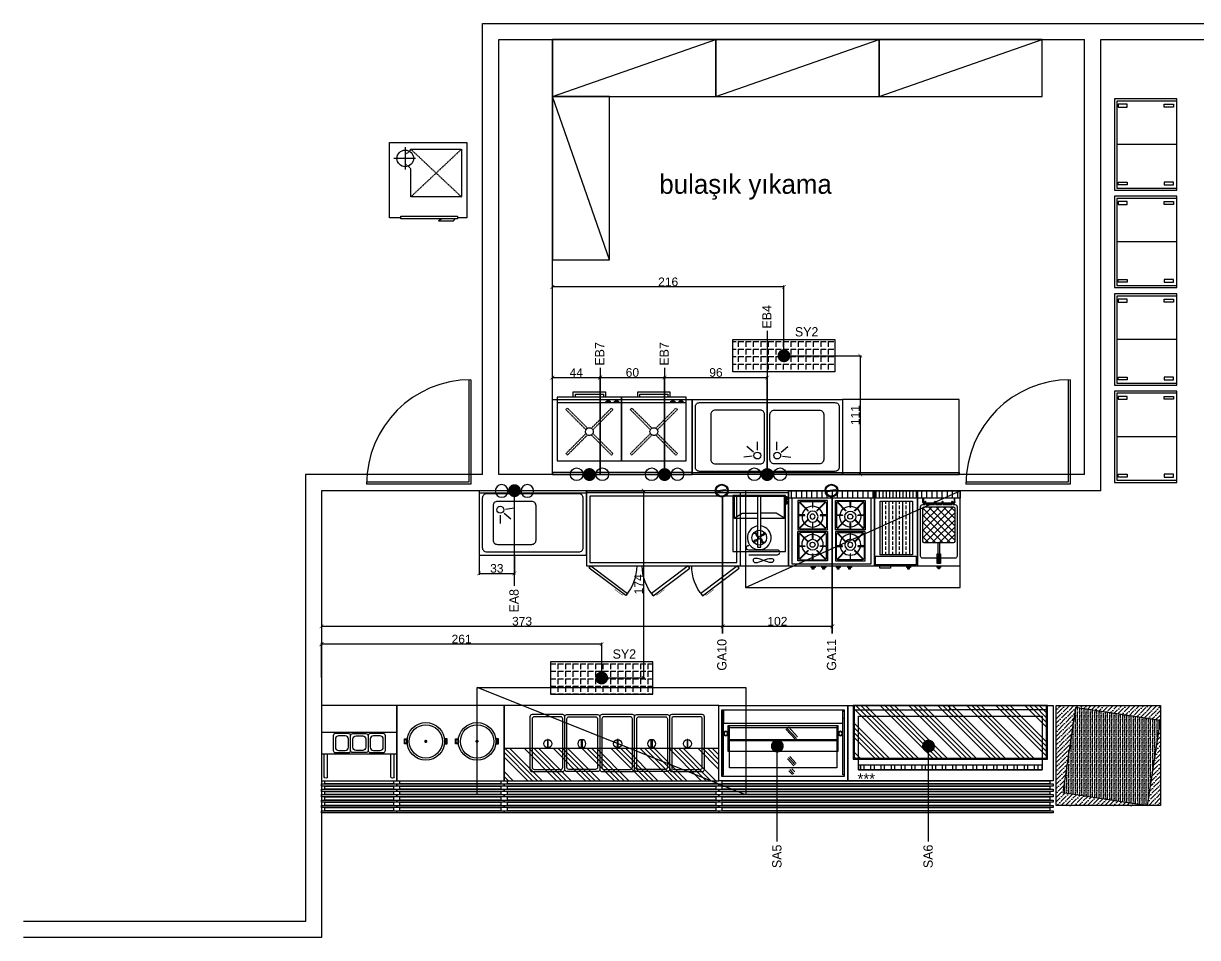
# Model space of a CAD drawing. Header units: inches. Extents: x 5141 to 11968, y 576 to 1427.
# Drawn here: x 10045 to 11138, y 576 to 1427 of the extents above; entities that cross this region are included whole.
import ezdxf

# ---------------------------------------------------------------- set-up
doc = ezdxf.new("R2010")
doc.units = ezdxf.units.IN
doc.header["$MEASUREMENT"] = 0
doc.header["$PDMODE"] = 2
doc.header["$PDSIZE"] = 0.1
doc.linetypes.add('DASHDOT', pattern=[25.4, 12.7, -6.35, 0, -6.35])
doc.linetypes.add('DASHED', pattern=[0.75, 0.5, -0.25])
for name, color, linetype in [('CIHAZ', 2, 'Continuous'), ('S2000-002 Çizgi', 7, 'Continuous'), ('S2000-019 Su Tes İşaretler', 5, 'Continuous'), ('S2000-024 Gaz Tes İşaretler', 3, 'Continuous'), ('SIH', 4, 'Continuous'), ('SU', 152, 'Continuous'), ('wall', 4, 'Continuous')]:
    doc.layers.add(name, color=color, linetype=linetype)
doc.layers.add('ELK', color=1, linetype='Continuous', lineweight=35)
doc.layers.add('GAZ', color=200, linetype='Continuous', lineweight=25)
doc.styles.get("Standard").update_dxf_attribs({"font": 'arial.ttf'})
doc.styles.add('TAKSİM', font='GOTHIC.TTF', dxfattribs={"height": 20})
doc.dimstyles.new('ISO-25', dxfattribs={"dimtxt": 8, "dimasz": 3.5, "dimexe": 1.25, "dimexo": 0.625, "dimtad": 1, "dimdec": 0, "dimtxsty": 'Standard', "dimblk": 'ARCHTICK', "dimcen": 2.5, "dimadec": 0, "dimazin": 0, "dimtfac": 1, "dimtdec": 0, "dimtmove": 0, "dimatfit": 3, "dimfxl": 1, "dimarcsym": 0})

# ---------------------------------------------------------------- blocks, each defined once
blk = doc.blocks.new('ertye')
at = {"color": 7}
for points in [[(5346.8, 6525.2), (5429.2, 6477.7), (5381.6, 6395.3)], [(5347.8, 6526.9), (5431.8, 6478.4), (5383.3, 6394.3)]]:
    blk.add_lwpolyline(points, dxfattribs=at)
blk.add_arc((5431.8, 6478.4), 97.1, 150, 240, dxfattribs=at)
blk = doc.blocks.new('A$C34105880')
at = {"layer": 'S2000-002 Çizgi'}
for p, q in [((2.5, 33.7), (2.5, 55)), ((5.5, 33.7), (5.5, 55)), ((64.5, 33.7), (64.5, 55)), ((67.5, 33.7), (67.5, 55))]:
    blk.add_line(p, q, dxfattribs=at)
for points in [[(0, 100), (70, 100), (70, 30), (0, 30)], [(0, 55), (0, 75), (70, 75), (70, 55)], [(0, 25), (70, 25), (70, 27), (0, 27)], [(0, 20), (70, 20), (70, 22), (0, 22)], [(3, 27), (67, 27), (67, 30), (3, 30)], [(3, 22), (67, 22), (67, 25), (3, 25)], [(0, 15), (70, 15), (70, 17), (0, 17)], [(0, 10), (70, 10), (70, 12), (0, 12)], [(3, 17), (67, 17), (67, 20), (3, 20)], [(3, 12), (67, 12), (67, 15), (3, 15)], [(3, 12), (67, 12), (67, 15), (3, 15)], [(3, 12), (67, 12), (67, 15), (3, 15)], [(0, 5), (70, 5), (70, 7), (0, 7)], [(0, 0), (70, 0), (70, 2), (0, 2)], [(3, 7), (67, 7), (67, 10), (3, 10)], [(3, 7), (67, 7), (67, 10), (3, 10)], [(3, 2), (67, 2), (67, 5), (3, 5)]]:
    blk.add_lwpolyline(points, close=True, dxfattribs=at)
for points in [[(12.5, 73.8), (24.7, 73.8, -0.414214), (26.7, 71.8), (26.7, 58.2, -0.414214), (24.7, 56.2), (12.5, 56.2, -0.414214), (10.5, 58.2), (10.5, 71.8, -0.414214)], [(15.5, 71.8), (21.7, 71.8, -0.414214), (24.7, 68.8), (24.7, 61.2, -0.414214), (21.7, 58.2), (15.5, 58.2, -0.414214), (12.5, 61.2), (12.5, 68.8, -0.414214)], [(40.9, 73.8), (28.7, 73.8, 0.414214), (26.7, 71.8), (26.7, 58.2, 0.414214), (28.7, 56.2), (40.9, 56.2, 0.414214), (42.9, 58.2), (42.9, 71.8, 0.414214)], [(37.9, 71.8), (31.7, 71.8, 0.414214), (28.7, 68.8), (28.7, 61.2, 0.414214), (31.7, 58.2), (37.9, 58.2, 0.414214), (40.9, 61.2), (40.9, 68.8, 0.414214)], [(44.9, 73.8), (57.1, 73.8, -0.414214), (59.1, 71.8), (59.1, 58.2, -0.414214), (57.1, 56.2), (44.9, 56.2, -0.414214), (42.9, 58.2), (42.9, 71.8, -0.414214)], [(47.9, 71.8), (54.1, 71.8, -0.414214), (57.1, 68.8), (57.1, 61.2, -0.414214), (54.1, 58.2), (47.9, 58.2, -0.414214), (44.9, 61.2), (44.9, 68.8, -0.414214)]]:
    blk.add_lwpolyline(points, format="xyb", close=True, dxfattribs=at)
for centre in [(4, 33.7), (66, 33.7), (66, 33.7)]:
    blk.add_arc(centre, 1.51, 180, 0, dxfattribs=at)
blk = doc.blocks.new('A$C40D33657')
at = {"layer": 'S2000-002 Çizgi'}
for p, q in [((46.8, 40.9), (55.3, 50)), ((47.7, 39.3), (56.7, 49)), ((48.8, 38.4), (57.7, 47.9)), ((48, 16.1), (53.9, 22.4)), ((49, 14.7), (55.4, 21.5)), ((49.5, 8.1), (52.3, 11.1)), ((50.2, 13.9), (56.2, 20.3)), ((50.4, 6.4), (54, 10.4)), ((51.6, 5.8), (54.8, 9.1))]:
    blk.add_line(p, q, dxfattribs=at)
for points in [[(120, 70), (0, 70), (0, 0), (120, 0)], [(3, 65.7), (117.5, 65.7), (117.5, 4.2), (3, 4.2)], [(4.6, 65.7), (115.9, 65.7), (115.9, 53.6), (4.6, 53.6)], [(3.5, 5.4), (4.6, 5.4), (4.6, 64.6), (3.5, 64.6)], [(3.5, 58), (4.6, 58), (4.6, 64.6), (3.5, 64.6)], [(117, 5.4), (115.9, 5.4), (115.9, 64.6), (117, 64.6)], [(117, 58), (115.9, 58), (115.9, 64.6), (117, 64.6)], [(9.2, 27.2), (111.3, 27.2), (111.3, 51.4), (9.2, 51.4)], [(10.2, 11.9), (110.2, 11.9), (110.2, 51.4), (10.2, 51.4)], [(10.2, 49.2), (110.2, 49.2), (110.2, 51.4), (10.2, 51.4)], [(10.2, 37.1), (110.2, 37.1), (110.2, 38.2), (10.2, 38.2)]]:
    blk.add_lwpolyline(points, close=True, dxfattribs=at)
for centre, radius in [((6.9, 43.9), 2.14), ((6.9, 43.9), 1.59), ((113.6, 43.9), 2.14), ((113.6, 43.9), 1.59)]:
    blk.add_circle(centre, radius, dxfattribs=at)
blk = doc.blocks.new('A$C34855794')
at = {"layer": 'S2000-002 Çizgi'}
h = blk.add_hatch(dxfattribs=at)
h.set_pattern_fill('ANSI34', color=254, style=0)
h.set_pattern_definition([(45, (-3294.433, 406.17), (-13.47038, 13.47038), []), (45, (-3289.943, 406.17), (-13.47038, 13.47038), []), (45, (-3285.453, 406.17), (-13.47038, 13.47038), []), (45, (-3280.963, 406.17), (-13.47038, 13.47038), [])])
h.paths.add_polyline_path([(185, 27.4), (6, 27.4), (6, 76.4), (185, 76.4)])
h = blk.add_hatch(dxfattribs=at)
h.set_pattern_fill('ANSI32', color=254, angle=45, style=0)
h.set_pattern_definition([(90, (-10627.525, 2721.57), (-9.525, 2e-15), []), (90, (-10624.35, 2724.745), (-9.525, 2e-15), [])])
h.paths.add_polyline_path([(181, 20.8), (11, 20.8), (11, 16.4), (181, 16.4)])
for points in [[(0, 6.4), (191, 6.4), (191, 76.4), (0, 76.4)], [(186, 26.4), (5, 26.4), (5, 76.4), (186, 76.4)], [(185, 27.4), (6, 27.4), (6, 76.4), (185, 76.4)], [(181, 16.4), (10, 16.4), (10, 20.8), (181, 20.8)]]:
    blk.add_lwpolyline(points, close=True, dxfattribs=at)
at = {"layer": 'S2000-002 Çizgi', "linetype": 'DASHED'}
for points in [[(96, 76.4), (6, 76.4), (6, 72.2), (96, 72.2)], [(96, 76.4), (185, 76.4), (185, 72.2), (96, 72.2)]]:
    blk.add_lwpolyline(points, close=True, dxfattribs=at)
at = {"layer": 'S2000-002 Çizgi', "color": 3}
blk.add_lwpolyline([(10, 16.4), (181, 16.4), (181, 66.4), (10, 66.4)], close=True, dxfattribs=at)
at = {"layer": 'S2000-002 Çizgi'}
blk.add_text('***', height=10, dxfattribs=at).set_placement((165.7, 3.1))
blk = doc.blocks.new('A$C4383204F')
at = {"layer": 'S2000-002 Çizgi'}
for points in [[(51, 32.5), (2, 32.5, 0.414214), (0, 30.5), (0, 2, 0.414214), (2, 0), (51, 0, 0.414214), (53, 2), (53, 30.5, 0.414214)], [(49, 30.5), (4, 30.5, 0.414214), (2, 28.5), (2, 4, 0.414214), (4, 2), (49, 2, 0.414214), (51, 4), (51, 28.5, 0.414214)]]:
    blk.add_lwpolyline(points, format="xyb", close=True, dxfattribs=at)
blk.add_lwpolyline([(29.7, 16.2), (22.2, 16.2), (22.2, 15.4), (29.7, 15.4)], close=True, dxfattribs=at)
blk.add_circle((25.9, 15.8), 3.82, dxfattribs=at)
blk = doc.blocks.new('A$C1FD55344')
at = {"layer": 'S2000-002 Çizgi'}
h = blk.add_hatch(dxfattribs=at)
h.set_pattern_fill('ANSI34', color=254, style=0)
h.set_pattern_definition([(45, (-7423.186, -591.372), (-13.470384, 13.470384), []), (45, (-7418.696, -591.372), (-13.470384, 13.470384), []), (45, (-7414.205, -591.372), (-13.470384, 13.470384), []), (45, (-7409.715, -591.372), (-13.470384, 13.470384), [])])
h.paths.add_polyline_path([(0, 30), (200, 30), (200, 60), (0, 60)])
for points in [[(0, 100), (200, 100), (200, 30), (0, 30)], [(0, 60), (200, 60), (200, 30), (0, 30)], [(0, 25), (200, 25), (200, 27), (0, 27)], [(0, 20), (200, 20), (200, 22), (0, 22)], [(3, 27), (197, 27), (197, 30), (3, 30)], [(3, 22), (197, 22), (197, 25), (3, 25)], [(0, 15), (200, 15), (200, 17), (0, 17)], [(0, 10), (200, 10), (200, 12), (0, 12)], [(3, 17), (197, 17), (197, 20), (3, 20)], [(3, 12), (197, 12), (197, 15), (3, 15)], [(3, 12), (197, 12), (197, 15), (3, 15)], [(3, 12), (197, 12), (197, 15), (3, 15)], [(0, 5), (200, 5), (200, 7), (0, 7)], [(0, 0), (200, 0), (200, 2), (0, 2)], [(3, 7), (197, 7), (197, 10), (3, 10)], [(3, 7), (197, 7), (197, 10), (3, 10)], [(3, 2), (197, 2), (197, 5), (3, 5)]]:
    blk.add_lwpolyline(points, close=True, dxfattribs=at)
at = {"layer": 'S2000-002 Çizgi', "extrusion": (0, 0, -1), "zscale": -1, "rotation": 90}
for p in [(-13.5, 38.5), (-78.5, 38.5), (-143.5, 38.5)]:
    blk.add_blockref('A$C4383204F', p, dxfattribs=at)
at = {"layer": 'S2000-002 Çizgi', "rotation": 90}
for p in [(78.5, 38.5), (143.5, 38.5)]:
    blk.add_blockref('A$C4383204F', p, dxfattribs=at)
blk = doc.blocks.new('A$C604B7618')
at = {"layer": 'S2000-002 Çizgi'}
blk.add_lwpolyline([(0, 30.6), (30.6, 30.6), (30.6, 0), (0, 0), (0, 30.6)], dxfattribs=at)
blk.add_lwpolyline([(15.5, 29.5), (15.5, 23.4, -0.414214), (15.3, 23.2), (15.2, 23.2, -0.414214), (15, 23.4), (15, 29.5), (2.7, 29.5, 0.668179), (2.3, 28.6), (10.8, 20.1, -0.810443), (10.4, 19.8), (1.6, 28.6, 0.668179), (1, 28.4), (1, 15.5), (7.1, 15.5, -0.414214), (7.3, 15.3), (7.3, 15.2, -0.414214), (7.1, 15), (1, 15), (1, 2.7, 0.668179), (1.9, 2.3), (10.4, 10.8, -0.810443), (10.8, 10.4), (2, 1.6, 0.668179), (2.2, 1), (15, 1), (15, 7.1, -0.414214), (15.2, 7.3), (15.3, 7.3, -0.414214), (15.5, 7.1), (15.5, 1), (27.9, 1, 0.668179), (28.3, 1.9), (19.8, 10.4, -0.810443), (20.2, 10.8), (29, 2, 0.668179), (29.5, 2.2), (29.5, 15), (23.4, 15, -0.414214), (23.2, 15.2), (23.2, 15.3, -0.414214), (23.4, 15.5), (29.5, 15.5), (29.5, 28.4, 0.668179), (29, 28.6), (20.2, 19.8, -0.810443), (19.8, 20.1), (28.3, 28.6, 0.668179), (27.9, 29.5)], format="xyb", close=True, dxfattribs=at)
for radius in [10.8, 5.66, 2.6]:
    blk.add_circle((15.3, 13.8), radius, dxfattribs=at)
blk = doc.blocks.new('A$C7A250C34')
at = {"layer": 'S2000-002 Çizgi'}
h = blk.add_hatch(dxfattribs=at)
h.set_pattern_fill('ANSI31', color=256, scale=1.5, angle=45, style=0)
h.set_pattern_definition([(90, (-2508.419, -6412.801), (-4.7625, 9e-16), [])])
h.paths.add_polyline_path([(0, 72.9), (0, 65.9), (80, 65.9), (80, 72.9)])
for points in [[(0, 2.9), (80, 2.9), (80, 72.9), (0, 72.9)], [(80, 65.9), (0, 65.9), (0, 72.9), (80, 72.9)], [(3, 4.9), (77, 4.9), (77, 65.9), (3, 65.9)], [(21.2, 2.9), (24.8, 2.9), (24.8, 1.5), (21.2, 1.5)], [(22.2, 1.5), (23.6, 1.5), (23.6, 0), (22.2, 0)], [(31, 2.9), (34.7, 2.9), (34.7, 1.5), (31, 1.5)], [(32, 1.5), (33.5, 1.5), (33.5, 0), (32, 0)], [(44.6, 2.9), (48.2, 2.9), (48.2, 1.5), (44.6, 1.5)], [(45.5, 1.5), (47, 1.5), (47, 0), (45.5, 0)], [(55.2, 2.9), (58.8, 2.9), (58.8, 1.5), (55.2, 1.5)], [(56.2, 1.5), (57.6, 1.5), (57.6, 0), (56.2, 0)]]:
    blk.add_lwpolyline(points, close=True, dxfattribs=at)
at = {"layer": 'S2000-002 Çizgi', "yscale": 0.8999999999996362}
for p, xscale, zscale in [((36.2, 36.4), -0.8999999999996362, 0.9), ((43.8, 36.4), 0.8999999999996362, 0.8999999999996362)]:
    blk.add_blockref('A$C604B7618', p, dxfattribs=dict(at, xscale=xscale, zscale=zscale))
at = {"layer": 'S2000-002 Çizgi', "yscale": 0.8999999999996362, "rotation": 180}
for p, xscale, zscale in [((36.2, 35.1), 0.8999999999996362, 0.8999999999996362), ((43.8, 35.1), -0.8999999999996362, 0.9)]:
    blk.add_blockref('A$C604B7618', p, dxfattribs=dict(at, xscale=xscale, zscale=zscale))
blk = doc.blocks.new('A$C606A0E10')
at = {"layer": 'S2000-002 Çizgi'}
h = blk.add_hatch(dxfattribs=at)
h.set_pattern_fill('ANSI31', color=256, scale=25, angle=45, style=0)
h.set_pattern_definition([(90, (-3683, -7890.5476), (-3.125, 7e-16), [])])
h.paths.add_polyline_path([(0, 72.9), (0, 65.9), (40, 65.9), (40, 72.9)])
h = blk.add_hatch(dxfattribs=at)
h.set_pattern_fill('ANSI33', color=256, angle=45, style=0)
h.set_pattern_definition([(90, (-2871.404, -4914.4606), (-6.35, 1e-15), []), (90, (-2868.229, -4911.2855), (-6.35, 1e-15), [3.175, -1.5875])])
h.paths.add_polyline_path([(35.5, 63.2), (5.5, 63.2), (5.5, 13.2), (35.5, 13.2)])
for points in [[(0, 2.9), (40, 2.9), (40, 72.9), (0, 72.9)], [(0, 72.9), (40, 72.9), (40, 65.9), (0, 65.9)], [(5.5, 63.2), (35.5, 63.2), (35.5, 13.2), (5.5, 13.2)], [(1, 11.9), (39, 11.9), (39, 3.9), (1, 3.9)], [(5, 2.9), (15, 2.9), (15, 0.9), (5, 0.9)], [(30.1, 2.9), (33.7, 2.9), (33.7, 1.5), (30.1, 1.5)], [(31, 1.5), (32.5, 1.5), (32.5, 0), (31, 0)]]:
    blk.add_lwpolyline(points, close=True, dxfattribs=at)
blk = doc.blocks.new('A$C3D043C48')
at = {"layer": 'S2000-002 Çizgi'}
h = blk.add_hatch(dxfattribs=at)
h.set_pattern_fill('ANSI31', color=256, scale=1.5, angle=45, style=0)
h.set_pattern_definition([(90, (-3458.603, -4993.7387), (-4.7625, 9e-16), [])])
h.paths.add_polyline_path([(0, 72.6), (0, 65.6), (40, 65.6), (40, 72.6)])
h = blk.add_hatch(color=256, dxfattribs=at)
h.paths.add_polyline_path([(35, 61.8), (35, 62.4), (35, 65.6), (34.4, 65.6), (34.4, 62.4, -0.414214), (33.4, 61.4), (33, 61.4), (33, 60.8), (34, 60.8, 0.414214)])
h.paths.add_polyline_path([(32, 61.4), (24, 61.4), (24, 60.8), (32, 60.8)])
h.paths.add_polyline_path([(23, 61.4), (17, 61.4), (17, 60.8), (23, 60.8)])
h.paths.add_polyline_path([(16, 61.4), (8, 61.4), (8, 60.8), (16, 60.8)])
h.paths.add_polyline_path([(5.6, 62.4), (5.6, 65.6), (5, 65.6), (5, 61.8, 0.414214), (6, 60.8), (6.6, 60.8), (7, 60.8), (7, 61.4), (6.6, 61.4, -0.414214)])
h = blk.add_hatch(dxfattribs=at)
h.set_pattern_fill('ANSI37', color=256, scale=1.5, style=0)
h.set_pattern_definition([(45, (-3527.4763, -4981.5224), (-3.367596, 3.367596), []), (135, (-3527.4763, -4981.5224), (-3.367596, -3.367596), [])])
h.paths.add_polyline_path([(35, 55.8, 0.414214), (33, 57.8), (7, 57.8, 0.414214), (5, 55.8), (5, 26, 0.414214), (7, 24), (33, 24, 0.414214), (35, 26)])
blk.add_hatch(color=256, dxfattribs=at).paths.add_polyline_path([(18.5, 14), (21.5, 14), (21.5, 4.8), (18.5, 4.8)])
for p, q in [((5, 65.6), (5.6, 65.6)), ((5, 61.8), (5, 65.6)), ((5.6, 65.6), (5.6, 62.4)), ((35, 65.6), (34.4, 65.6)), ((34.4, 65.6), (34.4, 62.4)), ((35, 62.4), (35, 65.6)), ((6.6, 60.8), (6, 60.8)), ((6.6, 61.4), (7, 61.4)), ((7, 60.8), (6.6, 60.8)), ((7, 59.8), (7, 62.3)), ((8, 59.8), (8, 62.3)), ((8, 61.4), (16, 61.4)), ((16, 60.8), (8, 60.8)), ((16, 59.8), (16, 62.3)), ((17, 59.8), (17, 62.3)), ((17, 61.4), (23, 61.4)), ((23, 60.8), (17, 60.8)), ((23, 59.8), (23, 62.3)), ((24, 59.8), (24, 62.3)), ((24, 61.4), (32, 61.4)), ((32, 60.8), (24, 60.8)), ((32, 59.8), (32, 62.3)), ((33, 59.8), (33, 62.3)), ((33, 61.4), (33.4, 61.4)), ((34, 60.8), (33, 60.8)), ((35, 62.4), (35, 61.8))]:
    blk.add_line(p, q, dxfattribs=at)
for points in [[(0, 2.6), (40, 2.6), (40, 72.6), (0, 72.6)], [(0, 72.6), (40, 72.6), (40, 65.6), (0, 65.6)], [(19, 24), (19, 14), (21, 14), (21, 24)], [(18.5, 14), (21.5, 14), (21.5, 4.8), (18.5, 4.8)], [(18.4, 2.6), (21.6, 2.6), (21.6, 1.3), (18.4, 1.3)], [(19.3, 1.3), (20.7, 1.3), (20.7, 0), (19.3, 0)]]:
    blk.add_lwpolyline(points, close=True, dxfattribs=at)
for points in [[(29, 9.8), (5, 9.8, -0.414214), (3, 11.8), (3, 57.8, -0.414214), (5, 59.8), (7, 59.8)], [(33, 59.8), (35, 59.8, -0.414214), (37, 57.8), (37, 11.8, -0.414214), (35, 9.8), (29, 9.8)]]:
    blk.add_lwpolyline(points, format="xyb", dxfattribs=at)
blk.add_lwpolyline([(7, 57.8), (33, 57.8, -0.414214), (35, 55.8), (35, 26, -0.414214), (33, 24), (7, 24, -0.414214), (5, 26), (5, 55.8, -0.414214)], format="xyb", close=True, dxfattribs=at)
for points in [[(8, 59.8), (16, 59.8)], [(17, 59.8), (23, 59.8)], [(24, 59.8), (32, 59.8)]]:
    blk.add_lwpolyline(points, dxfattribs=at)
for centre, radius, start, end in [((6, 61.8), 1, 180, 270), ((6.6, 62.4), 1, 180, 270), ((7.5, 62.3), 0.5, 0, 180), ((16.5, 62.3), 0.5, 0, 180), ((23.5, 62.3), 0.5, 0, 180), ((32.5, 62.3), 0.5, 0, 180), ((33.4, 62.4), 1, 270, 0), ((34, 61.8), 1, 270, 0)]:
    blk.add_arc(centre, radius, start, end, dxfattribs=at)
blk = doc.blocks.new('A$C5B5611F4')
at = {"layer": 'CIHAZ', "color": 1}
for p, q in [((14.7, 68.5), (14.7, 47.9)), ((24.1, 58.2), (4, 58.2))]:
    blk.add_line(p, q, dxfattribs=at)
at = {"layer": 'CIHAZ', "color": 5, "linetype": 'DASHED'}
for p, q in [((19.8, 66.7), (67, 22.3)), ((67, 66.7), (19.8, 22.3))]:
    blk.add_line(p, q, dxfattribs=at)
at = {"layer": 'CIHAZ', "color": 5}
for points in [[(63.2, 1.8), (10.4, 1.8), (10.4, 4.3), (63.2, 4.3)], [(61.2, 1.8), (48.6, 1.8), (45.6, 0), (59.6, 0)]]:
    blk.add_lwpolyline(points, close=True, dxfattribs=at)
at = {"layer": 'CIHAZ', "color": 1}
blk.add_circle((14.7, 58.2), 7.76, dxfattribs=at)
at = {"layer": 'S2000-002 Çizgi', "linetype": 'DASHED'}
for p, q in [((19.8, 66.7), (67, 66.7)), ((67, 66.7), (67, 22.3)), ((19.8, 22.3), (19.8, 48.1)), ((67, 22.3), (19.8, 22.3))]:
    blk.add_line(p, q, dxfattribs=at)
at = {"layer": 'S2000-002 Çizgi'}
blk.add_lwpolyline([(10.4, 2.8), (0, 2.8), (0, 72.8), (72, 72.8), (72, 2.8), (63.2, 2.8)], dxfattribs=at)
at = {"layer": 'S2000-002 Çizgi', "linetype": 'DASHED'}
for centre, radius, start, end in [((11.6, 71.2), 9.4, 291.2079, 330.9566), ((11, 43), 10.2, 29.6907, 66.7752)]:
    blk.add_arc(centre, radius, start, end, dxfattribs=at)
blk = doc.blocks.new('A$C56906B91')
at = {"layer": 'S2000-002 Çizgi'}
for p, q in [((24.7, 42.8), (32.5, 43.9)), ((19.5, 37.3), (19.5, 29.4)), ((23.4, 39), (29.5, 33.9))]:
    blk.add_line(p, q, dxfattribs=at)
for points in [[(0, 58), (100, 58), (100, 60), (0, 60)], [(0, 0), (100, 0), (100, 60), (0, 60)]]:
    blk.add_lwpolyline(points, close=True, dxfattribs=at)
for points in [[(7, 3), (93, 3, 0.414214), (97, 7), (97, 53, 0.414214), (93, 57), (7, 57, 0.414214), (3, 53), (3, 7, 0.414214)], [(17, 10), (49, 10, 0.414214), (53, 14), (53, 46, 0.414214), (49, 50), (17, 50, 0.414214), (13, 46), (13, 14, 0.414214)]]:
    blk.add_lwpolyline(points, format="xyb", close=True, dxfattribs=at)
blk.add_circle((19.7, 42.3), 3.19, dxfattribs=at)
blk = doc.blocks.new('A$C40176E5B')
at = {"layer": 'S2000-002 Çizgi'}
blk.add_line((0, 95.8), (188, 95.8), dxfattribs=at)
for points in [[(0, 27.8), (0, 97.8), (188, 97.8), (188, 27.8)], [(16.4, 30.8), (17.9, 31), (19.6, 31.5), (21.5, 32.1), (23.4, 32.8), (25.4, 33.6), (27.2, 34.2), (28.9, 34.7), (30.4, 34.8), (31.5, 34.7), (32.3, 34.2), (32.8, 33.6), (33, 32.8), (32.8, 32.1), (32.3, 31.5), (31.5, 31), (30.4, 30.8), (28.9, 31), (27.2, 31.5), (25.4, 32.1), (23.4, 32.8), (21.5, 33.6), (19.6, 34.2), (17.9, 34.7), (16.4, 34.8), (15.3, 34.7), (14.5, 34.2), (14, 33.6), (13.8, 32.8), (14, 32.1), (14.5, 31.5), (15.3, 31)], [(80, 0), (45.9, 25.8), (47.4, 27.8), (81.5, 2)], [(125.9, 0), (91.8, 25.8), (93.4, 27.8), (127.5, 2)], [(151.3, 0.2), (185.5, 25.8), (184, 27.8), (149.8, 2.2)]]:
    blk.add_lwpolyline(points, close=True, dxfattribs=at)
blk.add_lwpolyline([(45, 95.8), (45, 27.8)], dxfattribs=at)
at = {"layer": 'S2000-002 Çizgi', "linetype": 'DASHED'}
blk.add_lwpolyline([(48, 92.8), (185, 92.8), (185, 30.8), (48, 30.8)], close=True, dxfattribs=at)
at = {"layer": 'S2000-002 Çizgi'}
for points in [[(10.3, 42.5), (37, 42.5, 1), (37, 46.8)], [(37, 38.2), (10.3, 38.2, -1), (10.3, 42.5)]]:
    blk.add_lwpolyline(points, format="xyb", dxfattribs=at)
at = {"layer": 'S2000-002 Çizgi', "const_width": 0.428}
for points in [[(77.7, 1.7), (76.7, 0.4), (71.1, 4.6), (69.6, 5.7)], [(123.7, 1.7), (122.7, 0.4), (117.1, 4.6), (115.6, 5.7)], [(153.6, 1.8), (154.6, 0.5), (160.2, 4.7), (161.7, 5.8)]]:
    blk.add_lwpolyline(points, dxfattribs=at)
at = {"layer": 'S2000-002 Çizgi'}
for centre, start, end in [((47.4, 27.8), 319.4908, 0), ((93.4, 27.8), 319.4908, 0), ((184, 27.8), 180, 220.245)]:
    blk.add_arc(centre, 42.7, start, end, dxfattribs=at)
blk = doc.blocks.new('A$C3D567B93')
at = {"layer": 'S2000-002 Çizgi'}
blk.add_line((42.5, 0), (42.5, 56), dxfattribs=at)
for points in [[(85, 58), (0, 58), (0, 0), (85, 0)], [(83, 56), (2, 56), (2, 0), (83, 0)], [(5, 54.8), (7.6, 54.8), (7.6, 46.2), (5, 46.2)], [(80, 54.8), (77.4, 54.8), (77.4, 46.2), (80, 46.2)], [(5, 3.2), (7.6, 3.2), (7.6, 11.8), (5, 11.8)], [(80, 3.2), (77.4, 3.2), (77.4, 11.8), (80, 11.8)]]:
    blk.add_lwpolyline(points, close=True, dxfattribs=at)
blk = doc.blocks.new('A$C2833593F')
at = {"layer": 'S2000-002 Çizgi'}
for points in [[(0, 0), (49, 0), (49, 52), (0, 52)], [(23, 4), (26, 4), (26, 51), (23, 51)], [(49, 48.1), (50.5, 48.1), (50.5, 50.8), (49, 50.8)], [(49, 44.1), (50.5, 44.1), (50.5, 46.8), (49, 46.8)], [(50.5, 48.8), (51.2, 48.8), (51.2, 50.1), (50.5, 50.1)], [(50.5, 44.8), (51.2, 44.8), (51.2, 46.1), (50.5, 46.1)]]:
    blk.add_lwpolyline(points, close=True, dxfattribs=at)
for points in [[(26, 31), (48, 31), (48, 51), (1, 51), (1, 31), (23, 31)], [(1, 31), (8.6, 35.7), (23, 35.7)], [(48, 31), (40.4, 35.7), (26, 35.7)]]:
    blk.add_lwpolyline(points, dxfattribs=at)
for points in [[(19.1, 16.9, -0.42543), (21.5, 15.6, 0.337252), (23.6, 13.3, -0.475845)], [(19.6, 17.5, -0.499875), (22.8, 15.4, 0.298072), (24.2, 13.6, 0.325205)], [(19.7, 7.8, -0.499875), (21.8, 11, 0.298072), (23.5, 12.3, 0.325205)], [(20.3, 7.3, -0.42543), (21.5, 9.7, 0.337252), (23.9, 11.8, -0.475845)], [(29.4, 7.9, -0.499875), (26.2, 10, 0.298072), (24.8, 11.7, 0.325205)], [(28.7, 18, -0.42543), (27.5, 15.7, 0.337252), (25.1, 13.6, -0.475845)], [(29.9, 8.5, -0.42543), (27.5, 9.7, 0.337252), (25.4, 12.1, -0.475845)], [(29.3, 17.6, -0.499875), (27.2, 14.3, 0.298072), (25.5, 13, 0.325205)]]:
    blk.add_lwpolyline(points, format="xyb", dxfattribs=at)
at = {"layer": 'S2000-002 Çizgi', "const_width": 0.25}
blk.add_lwpolyline([(24.2, 12.4, 1), (24.8, 13, 1)], format="xyb", close=True, dxfattribs=at)
at = {"layer": 'S2000-002 Çizgi'}
for radius in [6.87, 1.04]:
    blk.add_circle((24.5, 12.7), radius, dxfattribs=at)
blk.add_arc((24.5, 12.7), 11.1, 97.7691, 82.2228, dxfattribs=at)
blk = doc.blocks.new('A$C3A904247')
at = {"layer": 'S2000-002 Çizgi'}
for points in [[(2.5, 15.3), (0, 15.3), (0, 19.7), (2.5, 19.7)], [(2, 15.8), (0.5, 15.8), (0.5, 19.2), (2, 19.2)], [(37.5, 15.3), (40, 15.3), (40, 19.7), (37.5, 19.7)], [(38, 15.8), (39.5, 15.8), (39.5, 19.2), (38, 19.2)]]:
    blk.add_lwpolyline(points, close=True, dxfattribs=at)
at = {"layer": 'S2000-002 Çizgi', "const_width": 1.5}
blk.add_lwpolyline([(19.2, 17.5, 1), (20.7, 17.5, 1)], format="xyb", close=True, dxfattribs=at)
at = {"layer": 'S2000-002 Çizgi'}
for radius in [17.5, 15.5]:
    blk.add_circle((20, 17.5), radius, dxfattribs=at)
blk = doc.blocks.new('A$C521B02A0')
at = {"layer": 'S2000-002 Çizgi'}
blk.add_line((6.6, 10), (10.6, 10), dxfattribs=at)
for points in [[(0, 64), (0, 10), (60, 10), (60, 64)], [(0, 64), (0, 5), (60, 5), (60, 64)], [(3, 10), (6.6, 10), (6.6, 8.5), (3, 8.5)], [(4, 8.5), (5.4, 8.5), (5.4, 7.1), (4, 7.1)], [(10.6, 10), (14.3, 10), (14.3, 8.5), (10.6, 8.5)], [(11.6, 8.5), (13.1, 8.5), (13.1, 7.1), (11.6, 7.1)], [(45, 0), (15, 0), (15, 5), (45, 5)], [(43, 2), (17, 2), (17, 5), (43, 5)]]:
    blk.add_lwpolyline(points, close=True, dxfattribs=at)
at = {"layer": 'S2000-002 Çizgi', "linetype": 'DASHED'}
for points in [[(8.1, 57.4), (9.5, 58.8)], [(8.1, 57.4), (26.8, 38.7)], [(9.5, 58.8), (28.2, 40.1)], [(31.9, 40.2), (50.5, 58.8)], [(33.3, 38.8), (51.9, 57.4)], [(50.5, 58.8), (51.9, 57.4)], [(26.7, 35.1), (8.1, 16.4)], [(28.1, 33.6), (9.5, 15)], [(31.8, 33.7), (50.5, 15)], [(33.2, 35.2), (51.9, 16.4)], [(9.5, 15), (8.1, 16.4)], [(50.5, 15), (51.9, 16.4)]]:
    blk.add_lwpolyline(points, dxfattribs=at)
blk.add_circle((30, 36.9), 3.63, dxfattribs=at)
blk = doc.blocks.new('A$C1A9A7AE9')
at = {"layer": 'S2000-002 Çizgi'}
for p, q in [((55.8, 52.8), (48, 53.9)), ((57.1, 49), (51, 43.9)), ((61, 47.3), (61, 39.4)), ((79, 47.3), (79, 39.4)), ((82.9, 49), (89, 43.9)), ((84.2, 52.8), (92, 53.9))]:
    blk.add_line(p, q, dxfattribs=at)
for points in [[(140, 0), (0, 0), (0, 70), (140, 70)], [(140, 68), (0, 68), (0, 70), (140, 70)]]:
    blk.add_lwpolyline(points, close=True, dxfattribs=at)
for points in [[(133, 3), (7, 3, -0.414214), (3, 7), (3, 63, -0.414214), (7, 67), (133, 67, -0.414214), (137, 63), (137, 7, -0.414214)], [(63.5, 10), (21.5, 10, -0.414214), (17.5, 14), (17.5, 56, -0.414214), (21.5, 60), (63.5, 60, -0.414214), (67.5, 56), (67.5, 14, -0.414214)], [(76.5, 10), (118.5, 10, 0.414214), (122.5, 14), (122.5, 56, 0.414214), (118.5, 60), (76.5, 60, 0.414214), (72.5, 56), (72.5, 14, 0.414214)]]:
    blk.add_lwpolyline(points, format="xyb", close=True, dxfattribs=at)
for centre in [(60.8, 52.3), (79.2, 52.3)]:
    blk.add_circle(centre, 3.19, dxfattribs=at)
blk = doc.blocks.new('A$C7E7D3E18')
at = {"layer": 'SIH', "linetype": 'Continuous', "const_width": 6}
blk.add_lwpolyline([(3, 6, 1), (9, 6, 1)], format="xyb", close=True, dxfattribs=at)
blk = doc.blocks.new('A$C6E87713E')
at = {"layer": 'S2000-019 Su Tes İşaretler'}
for centre in [(5.9, 6.3), (29.9, 6.3)]:
    blk.add_circle(centre, 5.89, dxfattribs=at)
blk.add_blockref('A$C7E7D3E18', (11.9, 0))
blk = doc.blocks.new('_ArchTick')
at = {"color": 0, "linetype": 'ByBlock', "const_width": 0.15}
blk.add_lwpolyline([(-0.5, -0.5), (0.5, 0.5)], dxfattribs=at)
blk = doc.blocks.new('*D53')
at = {"color": 0, "lineweight": -2, "transparency": 16777216}
for p, q in [((10537.4, 1007.9), (10537.4, 1098.8)), ((10537.4, 1097.6), (10581.8, 1097.6)), ((10581.8, 1007.9), (10581.8, 1098.8))]:
    blk.add_line(p, q, dxfattribs=at)
at = {"layer": 'Defpoints', "color": 0, "transparency": 16777216}
for p in [(10581.8, 1097.6), (10537.4, 1007.3), (10581.8, 1007.3)]:
    blk.add_point(p, dxfattribs=at)
at = {"color": 0, "lineweight": -2, "transparency": 16777216, "xscale": 3.5, "yscale": 3.5, "zscale": 3.5, "rotation": 180}
blk.add_blockref('_ArchTick', (10537.4, 1097.6), dxfattribs=at)
at = {"color": 0, "lineweight": -2, "transparency": 16777216, "xscale": 3.5, "yscale": 3.5, "zscale": 3.5}
blk.add_blockref('_ArchTick', (10581.8, 1097.6), dxfattribs=at)
at = {"color": 0, "transparency": 16777216, "insert": (10559.6, 1102.2), "char_height": 8, "attachment_point": 5}
blk.add_mtext('44', dxfattribs=at)
blk = doc.blocks.new('*D54')
at = {"color": 0, "lineweight": -2, "transparency": 16777216}
for p, q in [((10581.8, 1007.9), (10581.8, 1098.8)), ((10581.8, 1097.6), (10641.8, 1097.6)), ((10641.8, 1007.9), (10641.8, 1098.8))]:
    blk.add_line(p, q, dxfattribs=at)
at = {"layer": 'Defpoints', "color": 0, "transparency": 16777216}
for p in [(10641.8, 1097.6), (10581.8, 1007.3), (10641.8, 1007.3)]:
    blk.add_point(p, dxfattribs=at)
at = {"color": 0, "lineweight": -2, "transparency": 16777216, "xscale": 3.5, "yscale": 3.5, "zscale": 3.5, "rotation": 180}
blk.add_blockref('_ArchTick', (10581.8, 1097.6), dxfattribs=at)
at = {"color": 0, "lineweight": -2, "transparency": 16777216, "xscale": 3.5, "yscale": 3.5, "zscale": 3.5}
blk.add_blockref('_ArchTick', (10641.8, 1097.6), dxfattribs=at)
at = {"color": 0, "transparency": 16777216, "insert": (10611.8, 1102.3), "char_height": 8, "attachment_point": 5}
blk.add_mtext('60', dxfattribs=at)
blk = doc.blocks.new('*D55')
at = {"color": 0, "lineweight": -2, "transparency": 16777216}
for p, q in [((10641.8, 1007.9), (10641.8, 1098.8)), ((10641.8, 1097.6), (10737.4, 1097.6)), ((10737.4, 1007.9), (10737.4, 1098.8))]:
    blk.add_line(p, q, dxfattribs=at)
at = {"layer": 'Defpoints', "color": 0, "transparency": 16777216}
for p in [(10737.4, 1097.6), (10641.8, 1007.3), (10737.4, 1007.3)]:
    blk.add_point(p, dxfattribs=at)
at = {"color": 0, "lineweight": -2, "transparency": 16777216, "xscale": 3.5, "yscale": 3.5, "zscale": 3.5, "rotation": 180}
blk.add_blockref('_ArchTick', (10641.8, 1097.6), dxfattribs=at)
at = {"color": 0, "lineweight": -2, "transparency": 16777216, "xscale": 3.5, "yscale": 3.5, "zscale": 3.5}
blk.add_blockref('_ArchTick', (10737.4, 1097.6), dxfattribs=at)
at = {"color": 0, "transparency": 16777216, "insert": (10689.6, 1102.3), "char_height": 8, "attachment_point": 5}
blk.add_mtext('96', dxfattribs=at)
blk = doc.blocks.new('*D56')
at = {"color": 0, "lineweight": -2, "transparency": 16777216}
for p, q in [((10469.1, 931.6), (10469.1, 913.9)), ((10502, 931.6), (10502, 913.9)), ((10469.1, 915.2), (10502, 915.2))]:
    blk.add_line(p, q, dxfattribs=at)
at = {"layer": 'Defpoints', "color": 0, "transparency": 16777216}
for p in [(10469.1, 932.3), (10502, 932.3), (10502, 915.2)]:
    blk.add_point(p, dxfattribs=at)
at = {"color": 0, "lineweight": -2, "transparency": 16777216, "xscale": 3.5, "yscale": 3.5, "zscale": 3.5, "rotation": 180}
blk.add_blockref('_ArchTick', (10469.1, 915.2), dxfattribs=at)
at = {"color": 0, "lineweight": -2, "transparency": 16777216, "xscale": 3.5, "yscale": 3.5, "zscale": 3.5}
blk.add_blockref('_ArchTick', (10502, 915.2), dxfattribs=at)
at = {"color": 0, "transparency": 16777216, "insert": (10485.6, 919.9), "char_height": 8, "attachment_point": 5}
blk.add_mtext('33', dxfattribs=at)
blk = doc.blocks.new('*D57')
at = {"color": 0, "lineweight": -2, "transparency": 16777216}
for p, q in [((10753.5, 1117.9), (10825.2, 1117.9)), ((10824, 1117.9), (10824, 1007.3)), ((10755.8, 1007.3), (10825.2, 1007.3))]:
    blk.add_line(p, q, dxfattribs=at)
at = {"layer": 'Defpoints', "color": 0, "transparency": 16777216}
for p in [(10752.9, 1117.9), (10755.2, 1007.3), (10824, 1007.3)]:
    blk.add_point(p, dxfattribs=at)
at = {"color": 0, "lineweight": -2, "transparency": 16777216, "xscale": 3.5, "yscale": 3.5, "zscale": 3.5}
for p, rotation in [((10824, 1117.9), 90), ((10824, 1007.3), 270)]:
    blk.add_blockref('_ArchTick', p, dxfattribs=dict(at, rotation=rotation))
at = {"color": 0, "transparency": 16777216, "insert": (10819.3, 1062.6), "char_height": 8, "attachment_point": 5, "rotation": 90}
blk.add_mtext('111', dxfattribs=at)
blk = doc.blocks.new('*D58')
at = {"color": 0, "lineweight": -2, "transparency": 16777216}
for p, q in [((10537.4, 1118.5), (10537.4, 1183.3)), ((10752.9, 1182), (10537.4, 1182)), ((10752.9, 1118.5), (10752.9, 1183.3))]:
    blk.add_line(p, q, dxfattribs=at)
at = {"layer": 'Defpoints', "color": 0, "transparency": 16777216}
for p in [(10537.4, 1182), (10537.4, 1117.9), (10752.9, 1117.9)]:
    blk.add_point(p, dxfattribs=at)
at = {"color": 0, "lineweight": -2, "transparency": 16777216, "xscale": 3.5, "yscale": 3.5, "zscale": 3.5, "rotation": 180}
blk.add_blockref('_ArchTick', (10537.4, 1182), dxfattribs=at)
at = {"color": 0, "lineweight": -2, "transparency": 16777216, "xscale": 3.5, "yscale": 3.5, "zscale": 3.5}
blk.add_blockref('_ArchTick', (10752.9, 1182), dxfattribs=at)
at = {"color": 0, "transparency": 16777216, "insert": (10645.1, 1186.7), "char_height": 8, "attachment_point": 5}
blk.add_mtext('216', dxfattribs=at)
blk = doc.blocks.new('*D59')
at = {"color": 0, "lineweight": -2, "transparency": 16777216}
for p, q in [((10322.4, 818.5), (10322.4, 850.7)), ((10583.2, 849.4), (10322.4, 849.4)), ((10583.2, 818.5), (10583.2, 850.7))]:
    blk.add_line(p, q, dxfattribs=at)
at = {"layer": 'Defpoints', "color": 0, "transparency": 16777216}
for p in [(10322.4, 849.4), (10322.4, 817.9), (10583.2, 817.9)]:
    blk.add_point(p, dxfattribs=at)
at = {"color": 0, "lineweight": -2, "transparency": 16777216, "xscale": 3.5, "yscale": 3.5, "zscale": 3.5, "rotation": 180}
blk.add_blockref('_ArchTick', (10322.4, 849.4), dxfattribs=at)
at = {"color": 0, "lineweight": -2, "transparency": 16777216, "xscale": 3.5, "yscale": 3.5, "zscale": 3.5}
blk.add_blockref('_ArchTick', (10583.2, 849.4), dxfattribs=at)
at = {"color": 0, "transparency": 16777216, "insert": (10452.8, 854.1), "char_height": 8, "attachment_point": 5}
blk.add_mtext('261', dxfattribs=at)
blk = doc.blocks.new('*D60')
at = {"color": 0, "lineweight": -2, "transparency": 16777216}
for p, q in [((10569.8, 992.3), (10623.5, 992.3)), ((10622.3, 817.9), (10622.3, 992.3)), ((10583.8, 817.9), (10623.5, 817.9))]:
    blk.add_line(p, q, dxfattribs=at)
at = {"layer": 'Defpoints', "color": 0, "transparency": 16777216}
for p in [(10569.1, 992.3), (10622.3, 992.3), (10583.2, 817.9)]:
    blk.add_point(p, dxfattribs=at)
at = {"color": 0, "lineweight": -2, "transparency": 16777216, "xscale": 3.5, "yscale": 3.5, "zscale": 3.5}
for p, rotation in [((10622.3, 992.3), 90), ((10622.3, 817.9), 270)]:
    blk.add_blockref('_ArchTick', p, dxfattribs=dict(at, rotation=rotation))
at = {"color": 0, "transparency": 16777216, "insert": (10617.6, 905.1), "char_height": 8, "attachment_point": 5, "rotation": 90}
blk.add_mtext('174', dxfattribs=at)
blk = doc.blocks.new('A$C45BD7F52')
at = {"layer": 'S2000-024 Gaz Tes İşaretler'}
h = blk.add_hatch(color=256, dxfattribs=at)
h.paths.add_polyline_path([(8, 4, 1), (0, 4, 1)])
h.paths.add_polyline_path([(7.5, 4, 1), (0.5, 4, 1)], flags=16)
for radius in [4, 3.5]:
    blk.add_circle((4, 4), radius, dxfattribs=at)
blk = doc.blocks.new('A$C73223F6F')
at = {"layer": 'GAZ'}
blk.add_hatch(color=256, dxfattribs=at).paths.add_polyline_path([(2.6, 6.8), (2.6, 5.4), (9.4, 5.2), (9.4, 6.6)])
blk.add_lwpolyline([(2.6, 6.8), (9.4, 6.6), (9.4, 5.2), (2.6, 5.4)], close=True, dxfattribs=at)
at = {"layer": 'GAZ', "xscale": 1.499999999995655, "yscale": 1.499999999995655, "zscale": 1.499999999995655, "rotation": 358.3670394844737}
blk.add_blockref('A$C45BD7F52', (-0.2, 0.2), dxfattribs=at)
blk = doc.blocks.new('*D61')
at = {"color": 0, "lineweight": -2, "transparency": 16777216}
for p, q in [((10322.4, 991.6), (10322.4, 864.7)), ((10695.8, 985.7), (10695.8, 864.7)), ((10322.4, 866), (10695.8, 866))]:
    blk.add_line(p, q, dxfattribs=at)
at = {"layer": 'Defpoints', "color": 0, "transparency": 16777216}
for p in [(10322.4, 992.3), (10695.8, 986.3), (10695.8, 866)]:
    blk.add_point(p, dxfattribs=at)
at = {"color": 0, "lineweight": -2, "transparency": 16777216, "xscale": 3.5, "yscale": 3.5, "zscale": 3.5, "rotation": 180}
blk.add_blockref('_ArchTick', (10322.4, 866), dxfattribs=at)
at = {"color": 0, "lineweight": -2, "transparency": 16777216, "xscale": 3.5, "yscale": 3.5, "zscale": 3.5}
blk.add_blockref('_ArchTick', (10695.8, 866), dxfattribs=at)
at = {"color": 0, "transparency": 16777216, "insert": (10509.1, 870.7), "char_height": 8, "attachment_point": 5}
blk.add_mtext('373', dxfattribs=at)
blk = doc.blocks.new('*D62')
at = {"color": 0, "lineweight": -2, "transparency": 16777216}
for p, q in [((10695.8, 985.7), (10695.8, 864.7)), ((10695.8, 866), (10797.9, 866)), ((10797.9, 860), (10797.9, 867.2))]:
    blk.add_line(p, q, dxfattribs=at)
at = {"layer": 'Defpoints', "color": 0, "transparency": 16777216}
for p in [(10695.8, 986.3), (10797.9, 866), (10797.9, 859.4)]:
    blk.add_point(p, dxfattribs=at)
at = {"color": 0, "lineweight": -2, "transparency": 16777216, "xscale": 3.5, "yscale": 3.5, "zscale": 3.5, "rotation": 180}
blk.add_blockref('_ArchTick', (10695.8, 866), dxfattribs=at)
at = {"color": 0, "lineweight": -2, "transparency": 16777216, "xscale": 3.5, "yscale": 3.5, "zscale": 3.5}
blk.add_blockref('_ArchTick', (10797.9, 866), dxfattribs=at)
at = {"color": 0, "transparency": 16777216, "insert": (10746.8, 870.7), "char_height": 8, "attachment_point": 5}
blk.add_mtext('102', dxfattribs=at)

msp = doc.modelspace()

# ---------------------------------------------------------------- hatches: boundary and pattern name
h = msp.add_hatch()
h.set_pattern_fill('ANGLE', color=256, angle=270)
h.set_pattern_definition([(270, (5171.26, 3429.2135), (6.985, 1e-14), [5.08, -1.905]), (360, (5171.26, 3429.2135), (-1e-14, 6.985), [5.08, -1.905])])
h.paths.add_polyline_path([(10800.4, 1132.9), (10800.4, 1102.9), (10705.4, 1102.9), (10705.4, 1132.9)])
h = msp.add_hatch()
h.set_pattern_fill('ANGLE', color=256, angle=270)
h.set_pattern_definition([(270, (5429.4656, 3129.2135), (6.985, 1e-14), [5.08, -1.905]), (360, (5429.4656, 3129.2135), (-1e-14, 6.985), [5.08, -1.905])])
h.paths.add_polyline_path([(10535.7, 832.9), (10535.7, 802.9), (10630.7, 802.9), (10630.7, 832.9)])
h = msp.add_hatch()
h.set_pattern_fill('ANSI36', color=256, scale=23)
h.set_pattern_definition([(45, (4904.2374, 0), (1.524699, 5.590563), [7.1875, -1.4375, 0, -1.4375])])
h.paths.add_polyline_path([(11024.3, 790.3), (11103.4, 778.3), (11103.4, 792.3), (11006.4, 792.3), (11006.4, 699.2), (11091.5, 699.2), (11012.4, 711.2)])
h.paths.add_polyline_path([(11103.4, 778.3), (11091.5, 699.2), (11103.4, 699.2)], flags=17)
h = msp.add_hatch()
h.set_pattern_fill('ANSI36', color=256, scale=16, angle=45)
h.set_pattern_definition([(90, (4904.2374, 0), (-2, 3.5), [5, -1, 0, -1])])
h.paths.add_polyline_path([(11103.4, 778.3), (11024.3, 790.3), (11012.4, 711.2), (11091.5, 699.2)])

# ---------------------------------------------------------------- linework, layer by layer
for p, q in [((10472.4, 1427.3), (11967.8, 1427.3)), ((10472.4, 1007.3), (10472.4, 1427.3)), ((10487.4, 1412.3), (11032.8, 1412.3)), ((10487.4, 1007.3), (10487.4, 1412.3)), ((10537.4, 1007.3), (10537.4, 1412.3)), ((10537.4, 1359.3), (10689.4, 1412.3)), ((10689.4, 1359.3), (10841.4, 1412.3)), ((10841.4, 1359.3), (10993.4, 1412.3)), ((11032.8, 1007.3), (11032.8, 1412.3)), ((11047.8, 992.3), (11047.8, 1412.3)), ((11047.8, 1412.3), (11597.8, 1412.3)), ((10590.4, 1207.3), (10537.4, 1359.3)), ((10590.4, 1207.3), (10537.4, 1359.3)), ((10472.4, 1007.3), (10307.4, 1007.3)), ((10307.4, 1007.3), (10307.4, 591.3)), ((11032.8, 1007.3), (10487.4, 1007.3)), ((11047.8, 992.3), (10322.4, 992.3)), ((10322.4, 992.3), (10322.4, 576.3)), ((10717.1, 902.3), (10917.1, 992.3)), ((10717.4, 709), (10467.4, 809)), ((10307.4, 591.3), (10044.9, 591.3)), ((10322.4, 576.3), (10044.9, 576.3))]:
    msp.add_line(p, q)
for points in [[(10537.4, 1359.3), (10689.4, 1359.3), (10689.4, 1412.3), (10537.4, 1412.3)], [(10689.4, 1359.3), (10841.4, 1359.3), (10841.4, 1412.3), (10689.4, 1412.3)], [(10841.4, 1359.3), (10993.4, 1359.3), (10993.4, 1412.3), (10841.4, 1412.3)], [(10590.4, 1207.3), (10590.4, 1359.3), (10537.4, 1359.3), (10537.4, 1207.3)], [(10590.4, 1207.3), (10590.4, 1359.3), (10537.4, 1359.3), (10537.4, 1207.3)], [(10705.4, 1102.9), (10705.4, 1132.9), (10800.4, 1132.9), (10800.4, 1102.9)], [(10667.4, 1007.3), (10537.4, 1007.3), (10537.4, 1077.3), (10667.4, 1077.3)], [(10667.4, 1009.3), (10537.4, 1009.3), (10537.4, 1007.3), (10667.4, 1007.3)], [(10807.4, 1009.3), (10916, 1009.3), (10916, 1007.3), (10807.4, 1007.3)], [(10807.4, 1009.3), (10916, 1009.3), (10916, 1007.3), (10807.4, 1007.3)], [(10717.1, 902.3), (10917.1, 902.3), (10917.1, 992.3), (10717.1, 992.3)], [(10630.7, 802.9), (10630.7, 832.9), (10535.7, 832.9), (10535.7, 802.9)], [(10717.4, 709), (10467.4, 709), (10467.4, 809), (10717.4, 809)], [(10392.4, 722.3), (10492.4, 722.3), (10492.4, 792.3), (10392.4, 792.3)], [(11006.4, 792.3), (11103.4, 792.3), (11103.4, 699.2), (11006.4, 699.2)], [(11103.4, 778.3), (11024.3, 790.3), (11012.4, 711.2), (11091.5, 699.2)]]:
    msp.add_lwpolyline(points, close=True)
at = {"layer": 'ELK', "color": 3}
for p, q in [((10695.8, 986.3), (10695.8, 859.4)), ((10797.9, 986.3), (10797.9, 859.4))]:
    msp.add_line(p, q, dxfattribs=at)
at = {"layer": 'S2000-002 Çizgi'}
for points in [[(10807.4, 1007.3), (10916, 1007.3), (10916, 1077.3), (10807.4, 1077.3)], [(10489.4, 719.3), (10395.4, 719.3), (10395.4, 722.3), (10489.4, 722.3)], [(11000.4, 719.3), (10695.4, 719.3), (10695.4, 722.3), (11000.4, 722.3)], [(10492.4, 717.3), (10392.4, 717.3), (10392.4, 719.3), (10492.4, 719.3)], [(10492.4, 712.3), (10392.4, 712.3), (10392.4, 714.3), (10492.4, 714.3)], [(10489.4, 714.3), (10395.4, 714.3), (10395.4, 717.3), (10489.4, 717.3)], [(10489.4, 709.3), (10395.4, 709.3), (10395.4, 712.3), (10489.4, 712.3)], [(11003.4, 717.3), (10692.4, 717.3), (10692.4, 719.3), (11003.4, 719.3)], [(11003.4, 712.3), (10692.4, 712.3), (10692.4, 714.3), (11003.4, 714.3)], [(11000.4, 714.3), (10695.4, 714.3), (10695.4, 717.3), (11000.4, 717.3)], [(11000.4, 709.3), (10695.4, 709.3), (10695.4, 712.3), (11000.4, 712.3)], [(10492.4, 707.3), (10392.4, 707.3), (10392.4, 709.3), (10492.4, 709.3)], [(10492.4, 702.3), (10392.4, 702.3), (10392.4, 704.3), (10492.4, 704.3)], [(10489.4, 704.3), (10395.4, 704.3), (10395.4, 707.3), (10489.4, 707.3)], [(10489.4, 704.3), (10395.4, 704.3), (10395.4, 707.3), (10489.4, 707.3)], [(10489.4, 704.3), (10395.4, 704.3), (10395.4, 707.3), (10489.4, 707.3)], [(10489.4, 699.3), (10395.4, 699.3), (10395.4, 702.3), (10489.4, 702.3)], [(10489.4, 699.3), (10395.4, 699.3), (10395.4, 702.3), (10489.4, 702.3)], [(11003.4, 707.3), (10692.4, 707.3), (10692.4, 709.3), (11003.4, 709.3)], [(11003.4, 702.3), (10692.4, 702.3), (10692.4, 704.3), (11003.4, 704.3)], [(11000.4, 704.3), (10695.4, 704.3), (10695.4, 707.3), (11000.4, 707.3)], [(11000.4, 704.3), (10695.4, 704.3), (10695.4, 707.3), (11000.4, 707.3)], [(11000.4, 704.3), (10695.4, 704.3), (10695.4, 707.3), (11000.4, 707.3)], [(11000.4, 699.3), (10695.4, 699.3), (10695.4, 702.3), (11000.4, 702.3)], [(11000.4, 699.3), (10695.4, 699.3), (10695.4, 702.3), (11000.4, 702.3)], [(10492.4, 697.3), (10392.4, 697.3), (10392.4, 699.3), (10492.4, 699.3)], [(10492.4, 692.3), (10392.4, 692.3), (10392.4, 694.3), (10492.4, 694.3)], [(10489.4, 694.3), (10395.4, 694.3), (10395.4, 697.3), (10489.4, 697.3)], [(11003.4, 697.3), (10692.4, 697.3), (10692.4, 699.3), (11003.4, 699.3)], [(11003.4, 692.3), (10692.4, 692.3), (10692.4, 694.3), (11003.4, 694.3)], [(11000.4, 694.3), (10695.4, 694.3), (10695.4, 697.3), (11000.4, 697.3)]]:
    msp.add_lwpolyline(points, close=True, dxfattribs=at)
at = {"layer": 'SU'}
for p, q in [((10737.4, 1141.2), (10737.4, 1007.3)), ((10581.8, 1106.8), (10581.8, 1007.3)), ((10641.8, 1106.8), (10641.8, 1007.3)), ((10502, 903.6), (10502, 992.3)), ((10746.7, 665.8), (10746.7, 754.5)), ((10887.5, 665.8), (10887.5, 754.5))]:
    msp.add_line(p, q, dxfattribs=at)

# ---------------------------------------------------------------- block references
at = {"extrusion": (0, 0, -1), "zscale": -1, "rotation": 180}
for p in [(-10746.9, 1123.9), (-10577.2, 823.9)]:
    msp.add_blockref('A$C7E7D3E18', p, dxfattribs=at)
at = {"rotation": 300.0001289726322}
for p in [(2135.1, 2463.3), (2693.1, 2463.3)]:
    msp.add_blockref('ertye', p, dxfattribs=at)
at = {"xscale": -1}
for name, p in [('A$C1FD55344', (10692.4, 692.3)), ('A$C40D33657', (10812.4, 722.3)), ('A$C34855794', (11003.4, 715.9))]:
    msp.add_blockref(name, p, dxfattribs=at)
for p in [(10399.5, 741.4), (10447.2, 741.4)]:
    msp.add_blockref('A$C3A904247', p)
at = {"xscale": -1, "rotation": 180}
for p in [(10740.7, 760.5), (10881.5, 760.5)]:
    msp.add_blockref('A$C7E7D3E18', p, dxfattribs=at)
at = {"layer": 'GAZ', "color": 3, "rotation": 8.454303259601334}
for p in [(10690, 985.5), (10792.1, 985.5)]:
    msp.add_blockref('A$C73223F6F', p, dxfattribs=at)
at = {"layer": 'S2000-002 Çizgi'}
for name, p, rotation in [('A$C3D567B93', (11118.7, 1272), 90), ('A$C3D567B93', (11118.7, 1181.4), 90), ('A$C3D567B93', (11118.7, 1090.5), 90), ('A$C521B02A0', (10601.8, 1084.2), 180), ('A$C521B02A0', (10661.8, 1084.2), 180), ('A$C3D567B93', (11118.7, 1000), 90), ('A$C1A9A7AE9', (10807.4, 1077.3), 180)]:
    msp.add_blockref(name, p, dxfattribs=dict(at, rotation=rotation))
for name, p in [('A$C5B5611F4', (10385.7, 1243.5)), ('A$C56906B91', (10469.1, 932.3)), ('A$C2833593F', (10705.4, 935.8)), ('A$C7A250C34', (10757.1, 919.3)), ('A$C606A0E10', (10837.1, 919.3)), ('A$C3D043C48', (10877.1, 919.6))]:
    msp.add_blockref(name, p, dxfattribs=at)
at = {"layer": 'S2000-002 Çizgi', "xscale": -1}
for name, p in [('A$C40176E5B', (10757.1, 894.5)), ('A$C34105880', (10392.4, 692.3))]:
    msp.add_blockref(name, p, dxfattribs=at)
at = {"layer": 'wall', "color": 0, "linetype": 'DASHDOT'}
for p in [(10553.9, 1001.3), (10623.9, 1001.3), (10719.4, 1001.3)]:
    msp.add_blockref('A$C6E87713E', p, dxfattribs=at)
at = {"layer": 'wall', "color": 0, "linetype": 'DASHDOT', "xscale": -1, "rotation": 180}
msp.add_blockref('A$C6E87713E', (10484.1, 998.3), dxfattribs=at)

# ---------------------------------------------------------------- texts
at = {"style": 'TAKSİM'}
msp.add_text('bulaşık yıkama', height=18, dxfattribs=at).set_placement((10636.9, 1268.7))
at = {"layer": 'ELK', "color": 3, "style": 'TAKSİM'}
for s, p in [('GA10', (10699.4, 824.7)), ('GA11', (10801.5, 824.7))]:
    msp.add_text(s, height=8.64, rotation=90, dxfattribs=at).set_placement(p)
at = {"layer": 'SU', "style": 'TAKSİM'}
for s, p in [('EB4', (10741.3, 1143.2)), ('EB7', (10585.7, 1108.7)), ('EB7', (10645.7, 1108.7)), ('EA8', (10505.9, 878.9)), ('SA5', (10750.6, 640.9)), ('SA6', (10891.4, 640.9))]:
    msp.add_text(s, height=8.64, rotation=90, dxfattribs=at).set_placement(p)
for p in [(10763.1, 1135.9), (10593.4, 835.9)]:
    msp.add_text('SY2', height=8.64, dxfattribs=at).set_placement(p)

# ---------------------------------------------------------------- dimensions: what is measured, and where the dimension line sits
for base, p1, p2, picture, middle in [((10537.3683, 1182.0191), (10752.9049, 1117.9159), (10537.3683, 1117.9159), '*D58', (10645.1366, 1186.7287)), ((10581.8, 1097.6), (10537.4, 1007.3), (10581.8, 1007.3), '*D53', (10559.6, 1102.2)), ((10695.8, 866), (10322.4, 992.3), (10695.8, 986.3), '*D61', (10509.1, 870.7)), ((10797.9, 866), (10695.8, 986.3), (10797.9, 859.4), '*D62', (10746.8, 870.7)), ((10502, 915.2), (10469.1, 932.3), (10502, 932.3), '*D56', (10485.6, 919.9)), ((10322.4, 849.4), (10583.2, 817.9), (10322.4, 817.9), '*D59', (10452.8, 854.1))]:
    dim = msp.add_linear_dim(base=base, p1=p1, p2=p2, dimstyle='ISO-25')
    dim.commit()
    dim.dimension.update_dxf_attribs({"geometry": picture, "text_midpoint": middle})
for base, p1, p2, picture, middle in [((10824, 1007.3), (10752.9, 1117.9), (10755.2, 1007.3), '*D57', (10819.3, 1062.6)), ((10622.3, 992.3), (10583.2, 817.9), (10569.1, 992.3), '*D60', (10617.6, 905.1))]:
    dim = msp.add_linear_dim(base=base, p1=p1, p2=p2, angle=90, dimstyle='ISO-25')
    dim.commit()
    dim.dimension.update_dxf_attribs({"geometry": picture, "text_midpoint": middle})
for base, p1, p2, picture, middle in [((10641.8, 1097.6), (10581.8, 1007.3), (10641.8, 1007.3), '*D54', (10611.8, 1102.3)), ((10737.4, 1097.6), (10641.8, 1007.3), (10737.4, 1007.3), '*D55', (10689.6, 1102.3))]:
    dim = msp.add_linear_dim(base=base, p1=p1, p2=p2, dimstyle='ISO-25', override={"dimtmove": 1})
    dim.commit()
    dim.dimension.update_dxf_attribs({"geometry": picture, "text_midpoint": middle})

doc.saveas('drawing.dxf')
